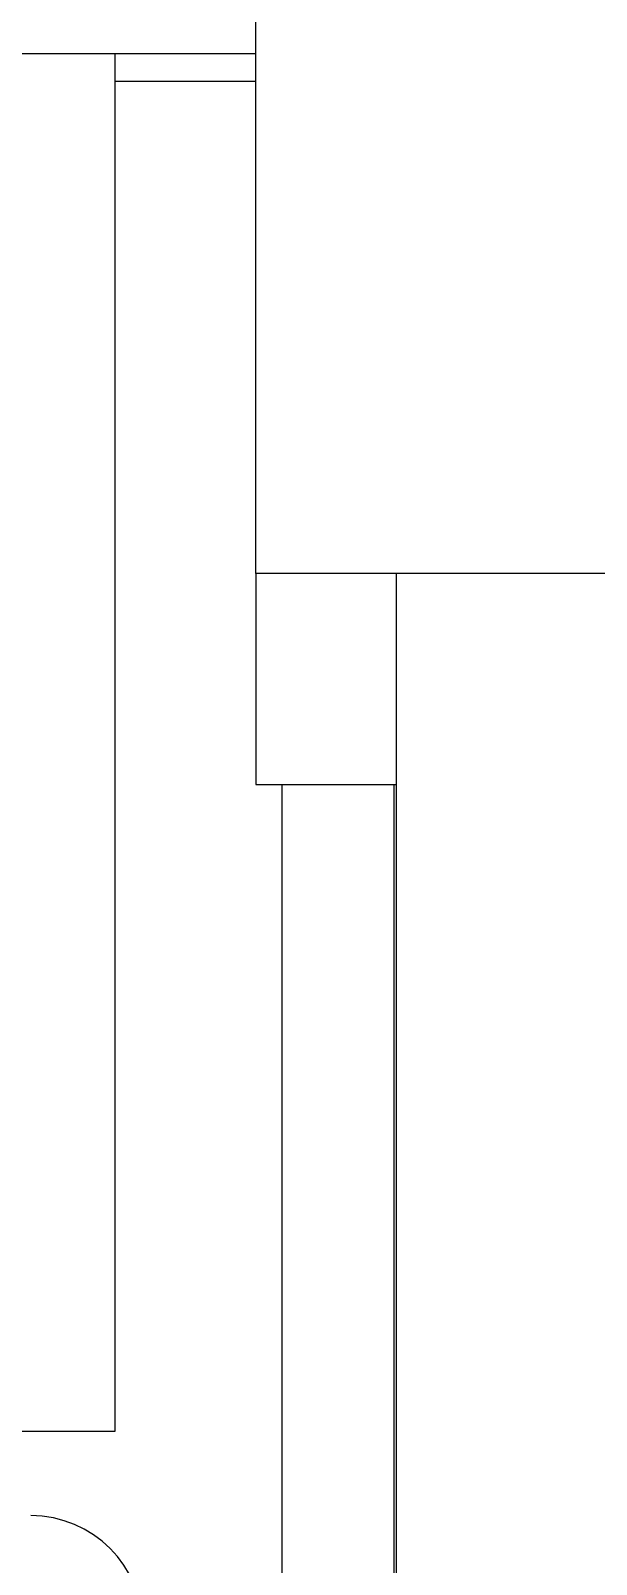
# Model space of a CAD drawing. Header units: millimetres. Extents: x 10 to 584, y 10 to 410.
# Drawn here: x 174.202 to 175.543, y 76.378 to 80.014 of the extents above; entities that cross this region are included whole.
import ezdxf

# ---------------------------------------------------------------- set-up
doc = ezdxf.new("R2010")
doc.units = ezdxf.units.MM

msp = doc.modelspace()

# ---------------------------------------------------------------- linework, layer by layer
at = {"color": 7, "linetype": 'Continuous', "lineweight": 25}
for p, q in [((174.73516, 78.72665), (174.73516, 80.05998)), ((172.06849, 79.95999), (174.73516, 79.95999)), ((174.40182, 79.89332), (174.40182, 79.95999)), ((174.40182, 76.69332), (174.40182, 79.95999)), ((174.73516, 79.89332), (174.40182, 79.89332)), ((174.73516, 78.72665), (174.73516, 78.22665)), ((177.60182, 78.72665), (174.73516, 78.72665)), ((175.06849, 78.72665), (175.06849, 70.72665)), ((174.73516, 78.22665), (175.06849, 78.22665)), ((174.79704, 78.22665), (174.79704, 74.77665)), ((173.78975, 76.69332), (174.40182, 76.69332))]:
    msp.add_line(p, q, dxfattribs=at)
at = {"color": 59, "linetype": 'Continuous', "lineweight": 25}
msp.add_line((175.06371, 74.77665), (175.06371, 78.22665), dxfattribs=at)
at = {"color": 7, "linetype": 'Continuous', "lineweight": 25}
msp.add_arc((174.20183, 76.22665), 0.26667, 0, 90, dxfattribs=at)

doc.saveas('drawing.dxf')
